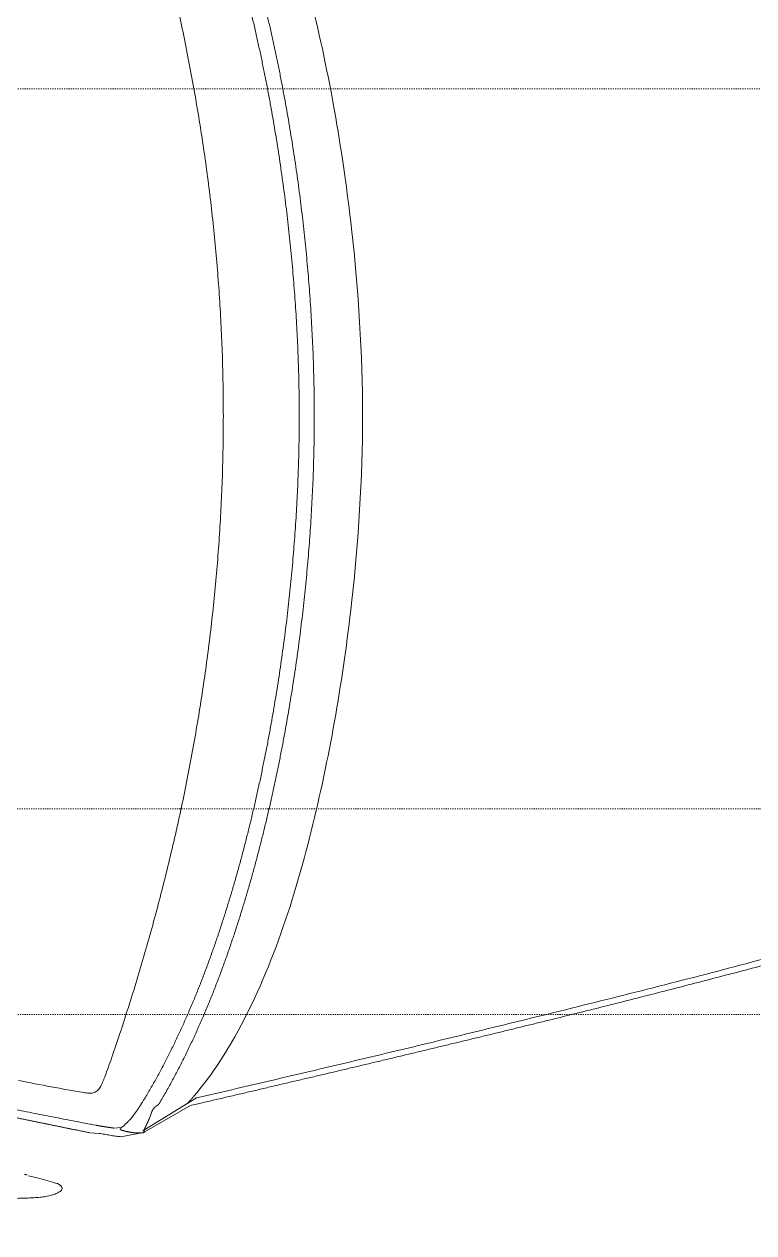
# Model space of a CAD drawing. Extents: x -1417 to 34975, y -245 to 8298.
# Drawn here: x 31141.5 to 31212.4, y 1203.3 to 1320.8 of the extents above; entities that cross this region are included whole.
import ezdxf
from ezdxf.xclip import XClip

# ---------------------------------------------------------------- set-up
doc = ezdxf.new("R2010")
doc.units = 0
doc.header["$XCLIPFRAME"] = 0
doc.linetypes.add('DOT2', pattern=[0.125, 0, -0.125])
doc.layers.get('0').update_dxf_attribs({"color": 9, "lineweight": 9})
doc.layers.add('04', color=9, linetype='Continuous', lineweight=9)
doc.layers.add('20', color=9, linetype='DOT2', lineweight=9)

# ---------------------------------------------------------------- blocks, each defined once
blk = doc.blocks.new('p-araba-polo')
for p, q in [((1.033, -0.6629), (1.0852, -0.695)), ((1.0841, -0.6962), (1.0396, -0.6705)), ((1.1134, -0.6923), (1.1062, -0.6918)), ((1.1073, -0.6936), (1.1062, -0.6918)), ((1.1134, -0.6923), (1.1134, -0.6923)), ((1.1066, -0.7007), (1.0845, -0.6967)), ((1.1367, -0.6968), (1.1276, -0.6974)), ((1.1879, -0.7407), (1.1962, -0.7386)), ((1.1683, -0.7463), (1.1655, -0.7477))]:
    blk.add_line(p, q)
at = {"flags": 128}
for points in [[(1.1683, -0.7463), (1.1701, -0.7457), (1.1719, -0.7451), (1.1739, -0.7445)], [(1.1739, -0.7445), (1.1785, -0.7432), (1.1832, -0.742), (1.1879, -0.7407)]]:
    blk.add_lwpolyline(points, dxfattribs=at)
for points, degree in [([(0.9187, 0), (0.9187, 0.0992), (0.9262, 0.1979), (0.9398, 0.2961), (0.9595, 0.3936), (0.9846, 0.4892), (1.0189, 0.5845), (1.0701, 0.6696)], 7), ([(1.0853, 0.6665), (1.0348, 0.5843), (0.9999, 0.4894), (0.9745, 0.3944), (0.9546, 0.2963), (0.9409, 0.1982), (0.9333, 0.099), (0.9333, 0)], 7), ([(0.9187, 0), (0.9187, -0.0992), (0.9262, -0.1979), (0.9398, -0.2961), (0.9595, -0.3936), (0.9846, -0.4892), (1.0189, -0.5845), (1.0701, -0.6696)], 7), ([(1.0853, -0.6665), (1.0348, -0.5843), (0.9999, -0.4894), (0.9745, -0.3944), (0.9546, -0.2963), (0.9409, -0.1982), (0.9333, -0.099), (0.9333, 0)], 7), ([(0.996, -0.6037), (0.96, -0.5393), (0.9375, -0.4684), (0.92, -0.3968)], 3), ([(1.0396, -0.6705), (0.9891, -0.6587), (0.9388, -0.647), (0.8888, -0.6352), (0.839, -0.6234), (0.7894, -0.6115), (0.7401, -0.5995), (0.6909, -0.5874)], 7), ([(1.0354, -0.6609), (1.0204, -0.6432), (1.0073, -0.6239), (0.996, -0.6037)], 3), ([(1.0419, -0.6684), (1.0406, -0.6669), (1.0392, -0.6654), (1.0379, -0.6639), (1.0366, -0.6624), (1.0354, -0.6609)], 5), ([(1.0354, -0.6609), (1.0366, -0.6624), (1.0379, -0.6639), (1.0392, -0.6654), (1.0406, -0.6669), (1.0419, -0.6684)], 5), ([(1.0412, -0.6668), (1.0411, -0.6669), (1.041, -0.667), (1.0408, -0.6672)], 3), ([(1.0412, -0.6668), (1.0411, -0.6668), (1.0411, -0.6669), (1.041, -0.667), (1.0409, -0.6671), (1.0408, -0.6672)], 5), ([(1.0418, -0.6684), (1.0419, -0.6684), (1.0419, -0.6684), (1.0419, -0.6684), (1.0419, -0.6684), (1.0419, -0.6684), (1.0419, -0.6684)], 6), ([(1.0419, -0.6684), (1.0419, -0.6684), (1.0419, -0.6684), (1.0419, -0.6684), (1.0419, -0.6684), (1.0419, -0.6684), (1.0419, -0.6684)], 6), ([(1.0701, -0.6696), (1.0708, -0.6699), (1.0714, -0.6703), (1.0721, -0.6707), (1.0728, -0.6713), (1.0733, -0.6717), (1.0739, -0.6723)], 6), ([(1.0853, -0.6665), (1.0897, -0.6737), (1.0944, -0.6806), (1.0995, -0.687), (1.1062, -0.6918)], 4), ([(1.07, -0.6707), (1.07, -0.6707), (1.07, -0.6707), (1.07, -0.6707), (1.07, -0.6707), (1.07, -0.6707)], 5), ([(1.07, -0.6707), (1.07, -0.6707), (1.07, -0.6707), (1.07, -0.6707), (1.07, -0.6707), (1.07, -0.6707)], 5), ([(1.0847, -0.695), (1.0835, -0.6928), (1.0823, -0.6905), (1.0812, -0.6883), (1.0802, -0.686), (1.0792, -0.6836)], 5), ([(1.0819, -0.692), (1.0819, -0.692), (1.0819, -0.692), (1.0819, -0.6919)], 3), ([(1.1062, -0.6922), (1.1062, -0.6921), (1.1062, -0.6921), (1.1062, -0.692), (1.1062, -0.692), (1.1062, -0.6919)], 5), ([(1.1062, -0.6922), (1.1062, -0.6921), (1.1062, -0.6921), (1.1062, -0.692), (1.1062, -0.692), (1.1062, -0.6919)], 5), ([(1.1062, -0.6919), (1.1062, -0.6919), (1.1062, -0.6919), (1.1062, -0.6919), (1.1062, -0.6919), (1.1062, -0.6919)], 5), ([(1.1062, -0.6919), (1.1062, -0.6919), (1.1062, -0.6919), (1.1062, -0.6919)], 3), ([(1.131, -0.6895), (1.1285, -0.6899), (1.126, -0.6904), (1.1235, -0.6908), (1.121, -0.6912), (1.1184, -0.6916), (1.1159, -0.6919), (1.1134, -0.6923)], 7), ([(1.1356, -0.6887), (1.1356, -0.6887), (1.1356, -0.6886), (1.1355, -0.6886), (1.1355, -0.6886), (1.1355, -0.6886)], 5), ([(1.1355, -0.6886), (1.1355, -0.6886), (1.1355, -0.6886), (1.1356, -0.6886), (1.1356, -0.6887), (1.1356, -0.6887)], 5), ([(1.2091, -0.682), (1.1946, -0.685), (1.1801, -0.688), (1.1656, -0.691), (1.1511, -0.6939), (1.1367, -0.6968)], 5), ([(1.1649, -0.6915), (1.1649, -0.6915), (1.1649, -0.6915)], 2), ([(1.0835, -0.6949), (1.0837, -0.6952), (1.0838, -0.6954), (1.0839, -0.6957), (1.084, -0.6959), (1.0841, -0.6962)], 5), ([(1.0852, -0.695), (1.0851, -0.695), (1.085, -0.695), (1.0849, -0.695), (1.0848, -0.695), (1.0846, -0.695)], 5), ([(1.0847, -0.695), (1.0849, -0.695), (1.085, -0.695), (1.0852, -0.695)], 3), ([(1.0856, -0.6968), (1.0855, -0.6968), (1.0854, -0.6968), (1.0853, -0.6968)], 3), ([(1.0895, -0.6969), (1.0887, -0.6969), (1.088, -0.6968), (1.0872, -0.6968), (1.0864, -0.6968), (1.0856, -0.6968)], 5), ([(1.0904, -0.6969), (1.0901, -0.6969), (1.0898, -0.6969), (1.0895, -0.6969)], 3), ([(1.093, -0.6968), (1.0935, -0.6968), (1.094, -0.6968), (1.0944, -0.6967), (1.0949, -0.6967), (1.0954, -0.6966)], 5), ([(1.0954, -0.6966), (1.0957, -0.6966), (1.0959, -0.6965), (1.0962, -0.6965), (1.0964, -0.6964), (1.0967, -0.6964)], 5), ([(1.0967, -0.6964), (1.0963, -0.6965), (1.0958, -0.6965), (1.0954, -0.6966)], 3), ([(1.0967, -0.6964), (1.0969, -0.6964), (1.0972, -0.6963), (1.0974, -0.6963), (1.0977, -0.6962), (1.0979, -0.6962)], 5), ([(1.0979, -0.6962), (1.0975, -0.6963), (1.0971, -0.6963), (1.0967, -0.6964)], 3), ([(1.0979, -0.6962), (1.0992, -0.696), (1.1005, -0.6957), (1.1018, -0.6955), (1.103, -0.6951), (1.1043, -0.6947)], 5), ([(1.1043, -0.6947), (1.1046, -0.6947), (1.1048, -0.6946), (1.1051, -0.6945), (1.1054, -0.6944), (1.1056, -0.6943)], 5), ([(1.1056, -0.6943), (1.1052, -0.6945), (1.1048, -0.6946), (1.1043, -0.6947)], 3), ([(1.1056, -0.6943), (1.1057, -0.6943), (1.1058, -0.6942), (1.1059, -0.6942), (1.1059, -0.6942), (1.106, -0.6942)], 5), ([(1.106, -0.6942), (1.1059, -0.6942), (1.1057, -0.6943), (1.1056, -0.6943)], 3), ([(1.106, -0.6942), (1.1063, -0.6941), (1.1065, -0.694), (1.1067, -0.6939), (1.107, -0.6937), (1.1073, -0.6936)], 5), ([(1.106, -0.6942), (1.106, -0.6942), (1.106, -0.6942), (1.106, -0.6942)], 3), ([(1.1073, -0.6936), (1.1073, -0.6935), (1.1074, -0.6935), (1.1074, -0.6934), (1.1074, -0.6934), (1.1075, -0.6933)], 5), ([(1.2, -0.7372), (1.1996, -0.7373), (1.1993, -0.7374), (1.1989, -0.7375), (1.1986, -0.7376), (1.1982, -0.7377), (1.1979, -0.7377), (1.1975, -0.7378)], 7), ([(1.1655, -0.7477), (1.1631, -0.7494), (1.163, -0.7521), (1.1659, -0.7541)], 3)]:
    blk.add_open_spline(points, degree=degree)
for points, degree, knots in [([(1.007, 0), (1.0071, 0.0093), (1.0072, 0.0278), (1.0078, 0.0557), (1.0089, 0.0835), (1.0105, 0.1113), (1.0124, 0.1391), (1.0149, 0.1668), (1.0177, 0.1945), (1.0209, 0.2221), (1.0246, 0.2497), (1.0287, 0.2773), (1.0332, 0.3047), (1.0381, 0.3322), (1.0434, 0.3595), (1.049, 0.3867), (1.0551, 0.4139), (1.0616, 0.441), (1.0684, 0.468), (1.0756, 0.4949), (1.0831, 0.5217), (1.091, 0.5484), (1.0965, 0.5661), (1.0993, 0.5749)], 3, [0, 0, 0, 0, 0.047619, 0.095238, 0.142857, 0.190476, 0.238095, 0.285714, 0.333333, 0.380952, 0.428571, 0.47619, 0.523809, 0.571428, 0.619047, 0.666666, 0.714285, 0.761904, 0.809523, 0.857143, 0.904762, 0.952381, 1, 1, 1, 1]), ([(0.92, 0.3968), (0.9028, 0.3261), (0.8804, 0.1943), (0.8718, 0.0608), (0.8718, 0)], 3, [0, 0, 0, 0, 0.54461, 1, 1, 1, 1]), ([(0.92, -0.3968), (0.9028, -0.3261), (0.8804, -0.1943), (0.8718, -0.0608), (0.8718, 0)], 3, [0, 0, 0, 0, 0.54461, 1, 1, 1, 1]), ([(1.007, 0), (1.0071, -0.0093), (1.0072, -0.0278), (1.0078, -0.0557), (1.0089, -0.0835), (1.0105, -0.1113), (1.0124, -0.1391), (1.0149, -0.1668), (1.0177, -0.1945), (1.0209, -0.2221), (1.0246, -0.2497), (1.0287, -0.2773), (1.0332, -0.3047), (1.0381, -0.3322), (1.0434, -0.3595), (1.049, -0.3867), (1.0551, -0.4139), (1.0616, -0.441), (1.0684, -0.468), (1.0756, -0.4949), (1.0831, -0.5217), (1.091, -0.5484), (1.0965, -0.5661), (1.0993, -0.5749)], 3, [0, 0, 0, 0, 0.047619, 0.095238, 0.142857, 0.190476, 0.238095, 0.285714, 0.333333, 0.380952, 0.428571, 0.47619, 0.523809, 0.571428, 0.619047, 0.666666, 0.714285, 0.761904, 0.809523, 0.857143, 0.904762, 0.952381, 1, 1, 1, 1]), ([(0.3769, -0.5048), (0.3854, -0.5073), (0.4025, -0.5121), (0.4283, -0.5193), (0.4542, -0.5264), (0.4802, -0.5334), (0.5063, -0.5403), (0.5325, -0.5472), (0.5587, -0.554), (0.5851, -0.5608), (0.6115, -0.5675), (0.6379, -0.5742), (0.6644, -0.5808), (0.6821, -0.5852), (0.6909, -0.5874)], 3, [0, 0, 0, 0, 0.083342, 0.166682, 0.25, 0.333306, 0.416615, 0.499936, 0.583268, 0.666606, 0.749946, 0.83329, 0.916643, 1, 1, 1, 1]), ([(0.6916, -0.5814), (0.6764, -0.5776), (0.6461, -0.5701), (0.6008, -0.5587), (0.5557, -0.5472), (0.5107, -0.5355), (0.4661, -0.5235), (0.4216, -0.5114), (0.3923, -0.5031), (0.3777, -0.4989)], 3, [0, 0, 0, 0, 0.142912, 0.285805, 0.428682, 0.57154, 0.714362, 0.857157, 1, 1, 1, 1]), ([(1.0993, -0.5749), (1.102, -0.5834), (1.1072, -0.5996), (1.1147, -0.6221), (1.1199, -0.6361), (1.1222, -0.6424)], 3, [0, 0, 0, 0, 0.374907, 0.71679, 1, 1, 1, 1]), ([(1.033, -0.6629), (1.0101, -0.6576), (0.9644, -0.6469), (0.8959, -0.6308), (0.8275, -0.6145), (0.7594, -0.598), (0.7142, -0.5869), (0.6916, -0.5814)], 3, [0, 0, 0, 0, 0.200074, 0.400125, 0.600159, 0.800117, 1, 1, 1, 1]), ([(1.1426, -0.6577), (1.141, -0.658), (1.1379, -0.6585), (1.1335, -0.6585), (1.1295, -0.6564), (1.1265, -0.6525), (1.1242, -0.6477), (1.1229, -0.6442), (1.1222, -0.6424)], 3, [0, 0, 0, 0, 0.19548, 0.351811, 0.493077, 0.645392, 0.816793, 1, 1, 1, 1]), ([(1.1222, -0.6424), (1.1229, -0.6442), (1.1242, -0.6477), (1.1265, -0.6525), (1.1295, -0.6564), (1.1335, -0.6585), (1.1379, -0.6585), (1.141, -0.658), (1.1426, -0.6577)], 3, [0, 0, 0, 0, 0.183207, 0.354608, 0.506923, 0.648189, 0.80452, 1, 1, 1, 1]), ([(1.2061, -0.646), (1.1954, -0.6481), (1.1743, -0.6523), (1.1532, -0.6559), (1.1426, -0.6577)], 3, [0, 0, 0, 0, 0.502145, 1, 1, 1, 1]), ([(1.0739, -0.6723), (1.0744, -0.6729), (1.0755, -0.6741), (1.0761, -0.6756), (1.0764, -0.6763)], 3, [0, 0, 0, 0, 0.499911, 1, 1, 1, 1]), ([(1.0764, -0.6763), (1.0769, -0.6775), (1.0778, -0.68), (1.0787, -0.6824), (1.0792, -0.6836)], 3, [0, 0, 0, 0, 0.511036, 1, 1, 1, 1]), ([(1.2133, -0.6735), (1.2066, -0.6748), (1.1931, -0.6775), (1.1725, -0.6814), (1.1518, -0.6855), (1.1379, -0.6882), (1.131, -0.6895)], 3, [0, 0, 0, 0, 0.24266, 0.489789, 0.74853, 1, 1, 1, 1]), ([(1.1367, -0.6968), (1.1487, -0.6944), (1.1728, -0.6895), (1.197, -0.6845), (1.2091, -0.682)], 3, [0, 0, 0, 0, 0.500039, 1, 1, 1, 1]), ([(1.0835, -0.6949), (1.0835, -0.6949), (1.0835, -0.6949), (1.0835, -0.6949), (1.0835, -0.6949), (1.0835, -0.6949), (1.0835, -0.6949), (1.0835, -0.6949), (1.0835, -0.6949), (1.0835, -0.6949), (1.0835, -0.6949)], 5, [0, 0, 0, 0, 0, 0, 1, 1, 1, 1, 1, 1.000001, 1.000001, 1.000001, 1.000001, 1.000001, 1.000001]), ([(1.0853, -0.6968), (1.0851, -0.6968), (1.0847, -0.6968), (1.0844, -0.6966), (1.0841, -0.6965), (1.0841, -0.6963), (1.0841, -0.6962)], 3, [0, 0, 0, 0, 0.226641, 0.489612, 0.73866, 1, 1, 1, 1]), ([(1.093, -0.6968), (1.0925, -0.6969), (1.0916, -0.6969), (1.0908, -0.6969), (1.0904, -0.6969)], 3, [0, 0, 0, 0, 0.627101, 1, 1, 1, 1]), ([(1.0954, -0.6966), (1.095, -0.6967), (1.0942, -0.6968), (1.0934, -0.6968), (1.093, -0.6968)], 3, [0, 0, 0, 0, 0.505636, 1, 1, 1, 1]), ([(1.1073, -0.6936), (1.1072, -0.6936), (1.107, -0.6938), (1.1066, -0.6939), (1.1062, -0.6941), (1.106, -0.6942)], 3, [0, 0, 0, 0, 0.23445, 0.472231, 1, 1, 1, 1]), ([(1.1066, -0.7007), (1.1085, -0.7005), (1.1121, -0.7001), (1.1174, -0.6992), (1.1226, -0.6983), (1.1259, -0.6977), (1.1276, -0.6974)], 3, [0, 0, 0, 0, 0.249853, 0.499728, 0.749768, 1, 1, 1, 1]), ([(1.1075, -0.6933), (1.1074, -0.6934), (1.1074, -0.6935), (1.1073, -0.6935), (1.1073, -0.6936)], 3, [0, 0, 0, 0, 0.501057, 1, 1, 1, 1]), ([(1.1969, -0.7603), (1.195, -0.7602), (1.191, -0.76), (1.1851, -0.7596), (1.1793, -0.7588), (1.1739, -0.7576), (1.1692, -0.756), (1.1673, -0.7548), (1.1663, -0.7541)], 3, [0, 0, 0, 0, 0.166986, 0.333867, 0.500619, 0.667165, 0.83361, 1, 1, 1, 1]), ([(1.2672, -0.7617), (1.2555, -0.7616), (1.2321, -0.7613), (1.2086, -0.7606), (1.1969, -0.7603)], 3, [0, 0, 0, 0, 0.500277, 1, 1, 1, 1])]:
    blk.add_open_spline(points, degree=degree, knots=knots)
blk = doc.blocks.new('catikatirevizepergole-krt')
for points in [[(-30, 540), (-30, 470), (-800, 470), (-800, 540)], [(-30, 450), (-30, 380), (-800, 380), (-800, 450)]]:
    blk.add_lwpolyline(points, close=True)

msp = doc.modelspace()

# ---------------------------------------------------------------- block references
at = {"layer": '04'}
ref = msp.add_blockref('p-araba-polo', (31261.57, 1282.69), dxfattribs=dict(at, xscale=-100, yscale=100, zscale=100))
XClip(ref).set_block_clipping_path([(-0.0924763951, -0.9835002962), (4.0650970395, 0.9845199444)])
at = {"layer": '20'}
msp.add_blockref('catikatirevizepergole-krt', (31648.84, 774.5), dxfattribs=at)

doc.saveas('drawing.dxf')
